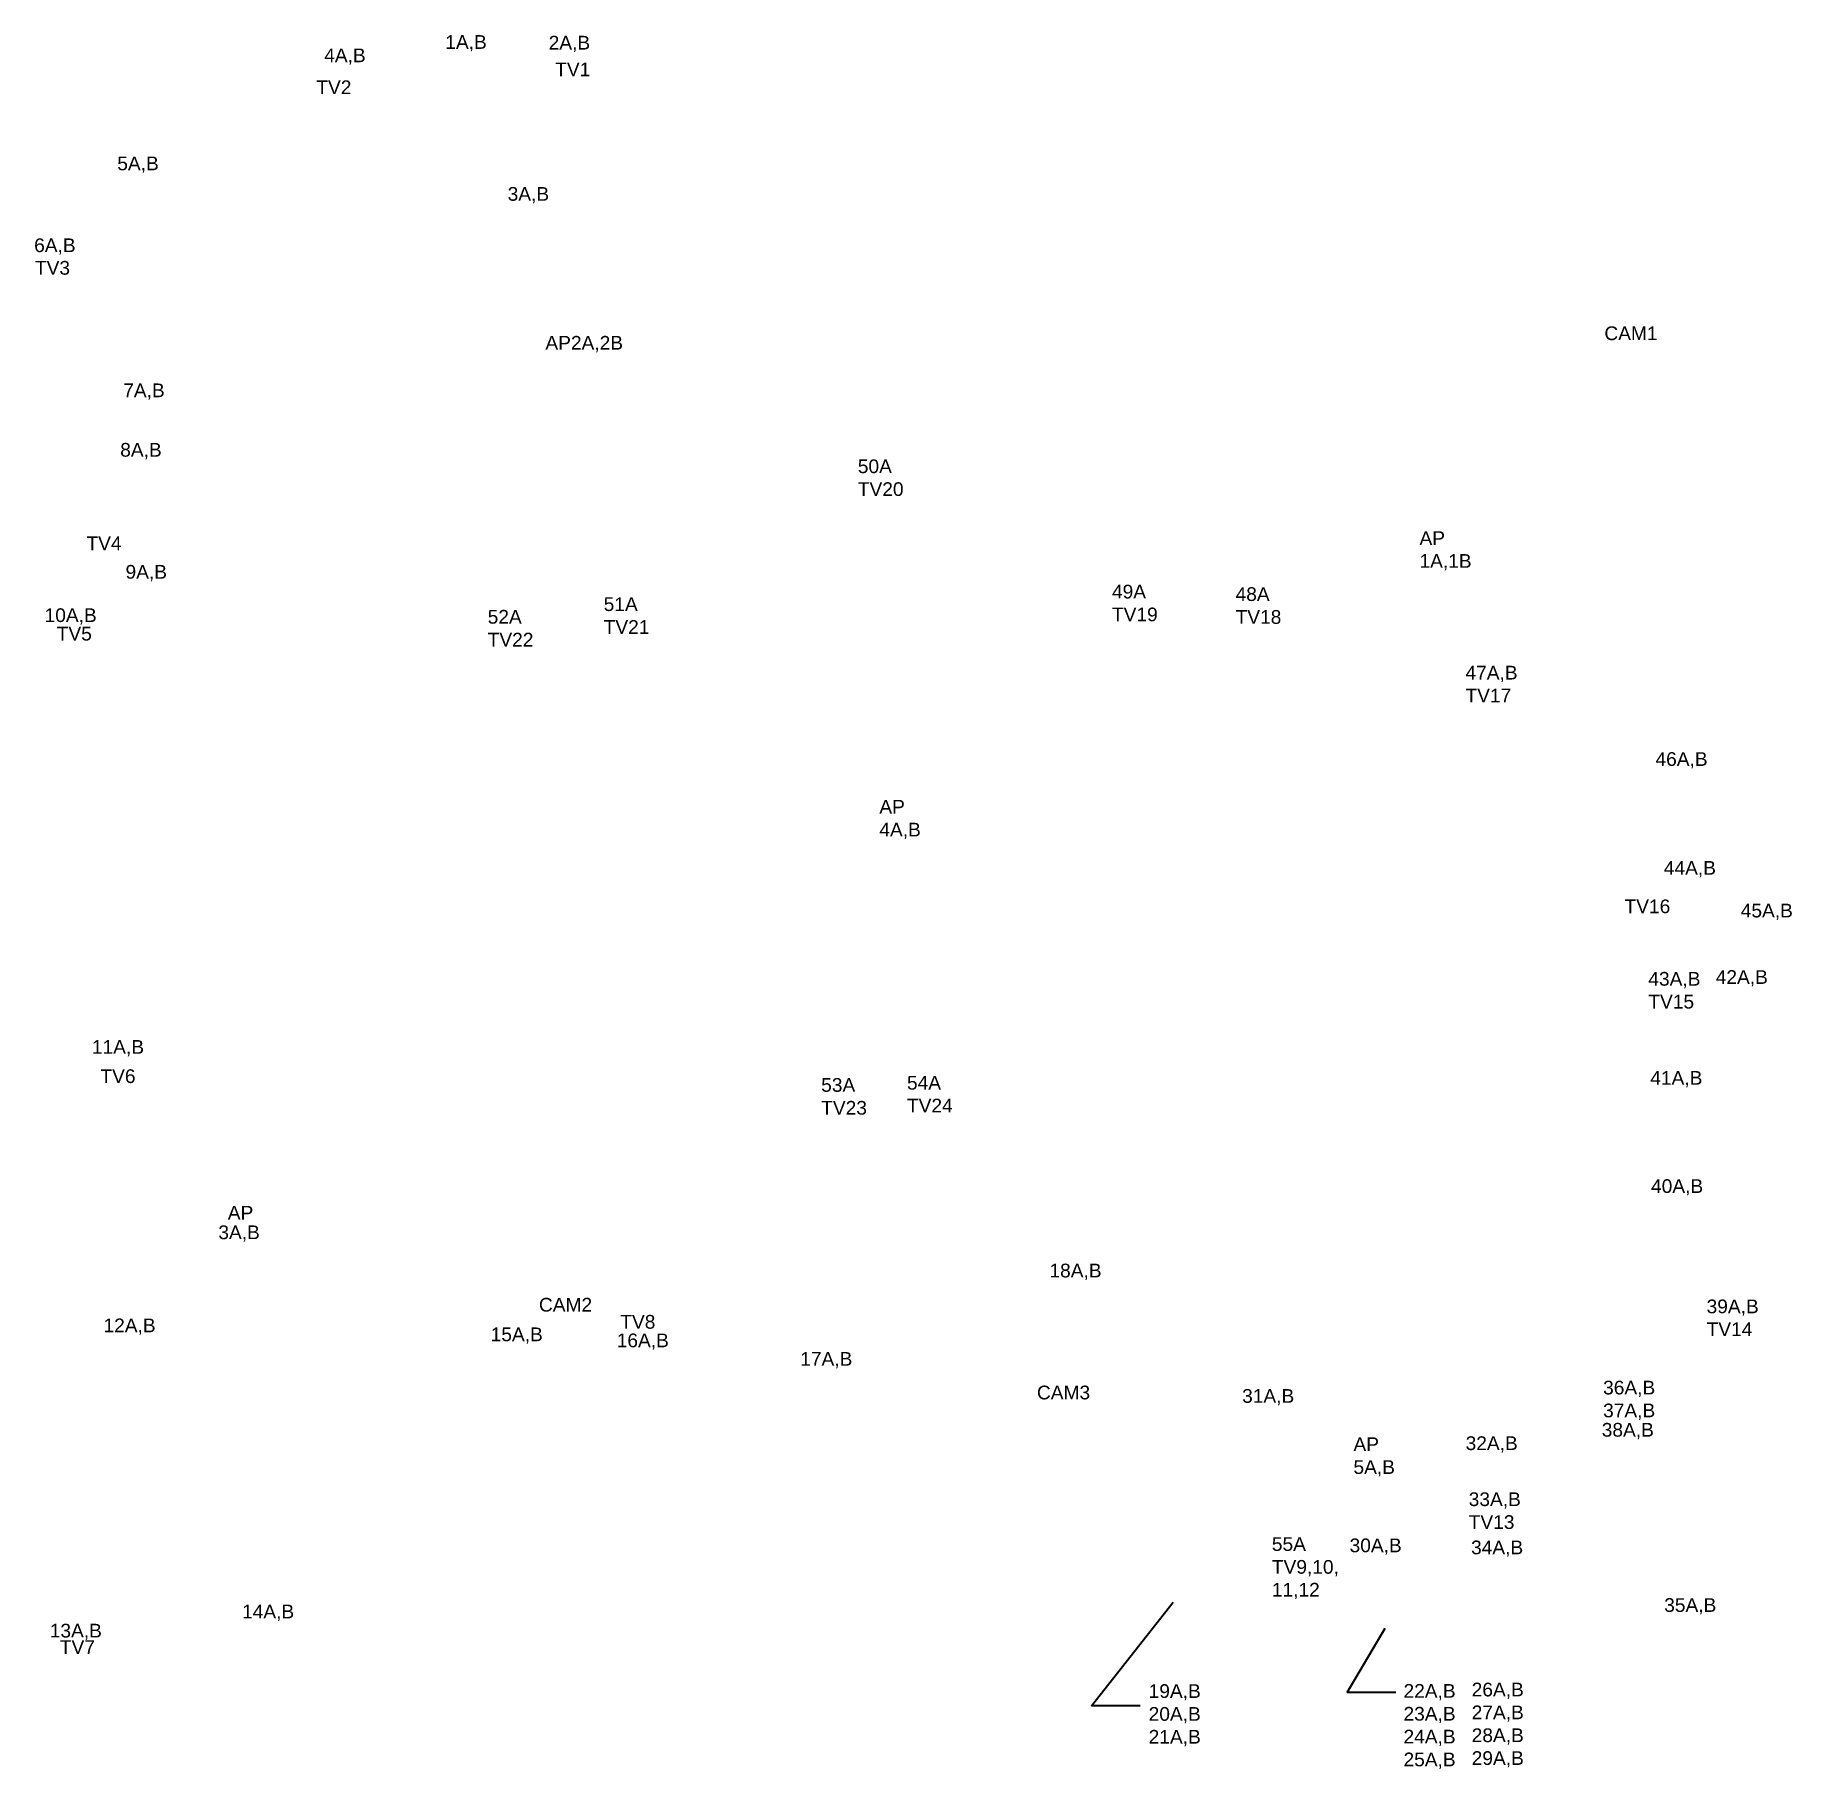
# Model space of a CAD drawing. Header units: inches. Extents: x 26 to 222, y 22 to 123.
# Drawn here: x 25.6 to 87.1, y 21.7 to 82.4 of the extents above.
import ezdxf

# ---------------------------------------------------------------- set-up
doc = ezdxf.new("R2010")
doc.units = ezdxf.units.IN
doc.header["$MEASUREMENT"] = 0
doc.styles.get("Standard").update_dxf_attribs({"font": 'arial.ttf'})

msp = doc.modelspace()

# ---------------------------------------------------------------- linework, layer by layer
at = {"lineweight": 35}
for p, q in [((62.586, 23.883), (65.452, 27.518)), ((71.546, 24.356), (72.871, 26.606)), ((73.253, 24.356), (71.546, 24.356)), ((64.293, 23.883), (62.586, 23.883))]:
    msp.add_line(p, q, dxfattribs=at)

# ---------------------------------------------------------------- texts
at = {"color": 5, "char_height": 0.48, "attachment_point": 1}
for s, insert in [('4A,B', (35.71, 81.921)), ('1A,B', (39.952, 82.389)), ('2A,B', (43.573, 82.365)), ('TV1', (43.802, 81.429)), ('TV2', (35.434, 80.803)), ('5A,B', (28.462, 78.137)), ('3A,B', (42.136, 77.069)), ('6A,B', (25.55, 75.272)), ('TV3', (25.578, 74.481)), ('CAM1', (80.554, 72.189)), ('AP2A,2B', (43.458, 71.856)), ('7A,B', (28.67, 70.191)), ('8A,B', (28.565, 68.108)), ('50A\\PTV20', (54.402, 67.532)), ('TV4', (27.382, 64.833)), ('AP\\P1A,1B', (74.077, 65.016)), ('9A,B', (28.751, 63.836)), ('49A\\PTV19', (63.305, 63.143)), ('48A\\PTV18', (67.635, 63.055)), ('10A,B', (25.916, 62.318)), ('52A\\PTV22', (41.437, 62.261)), ('51A\\PTV21', (45.5, 62.704)), ('TV5', (26.341, 61.671)), ('47A,B\\PTV17', (75.688, 60.305)), ('46A,B', (82.343, 57.28)), ('AP\\P4A,B', (55.156, 55.609)), ('44A,B', (82.636, 53.469)), ('TV16', (81.259, 52.123)), ('45A,B', (85.33, 51.975)), ('43A,B\\PTV15', (82.093, 49.584)), ('42A,B', (84.454, 49.646)), ('11A,B', (27.573, 47.199)), ('TV6', (27.871, 46.175)), ('53A\\PTV23', (53.119, 45.868)), ('54A\\PTV24', (56.124, 45.945)), ('41A,B', (82.161, 46.116)), ('40A,B', (82.188, 42.326)), ('AP', (32.333, 41.393)), ('3A,B', (32.002, 40.708)), ('18A,B', (61.115, 39.369)), ('CAM2', (43.232, 38.172)), ('TV8', (46.082, 37.573)), ('39A,B\\PTV14', (84.134, 38.113)), ('12A,B', (27.979, 37.448)), ('15A,B', (41.542, 37.135)), ('16A,B', (45.957, 36.923)), ('17A,B', (52.385, 36.276)), ('CAM3', (60.677, 35.098)), ('36A,B\\P37A,B', (80.509, 35.27)), ('31A,B', (67.864, 34.978)), ('AP 5A,B', (71.764, 33.287)), ('32A,B', (75.692, 33.323)), ('38A,B', (80.461, 33.792)), ('33A,B\\PTV13', (75.801, 31.361)), ('55A\\PTV9,10,\\P11,12', (68.906, 29.792)), ('30A,B', (71.628, 29.745)), ('34A,B', (75.884, 29.673)), ('14A,B', (32.833, 27.429)), ('35A,B', (82.649, 27.656)), ('13A,B', (26.097, 26.759)), ('TV7', (26.45, 26.182)), ('19A,B\\P20A,B\\P21A,B', (64.59, 24.643)), ('22A,B\\P23A,B\\P24A,B\\P25A,B', (73.517, 24.649)), ('26A,B\\P27A,B\\P28A,B\\P29A,B', (75.905, 24.697))]:
    msp.add_mtext_dynamic_manual_height_columns(s, width=1.31743, gutter_width=1, heights=[0], dxfattribs=dict(at, insert=insert))

doc.saveas('drawing.dxf')
